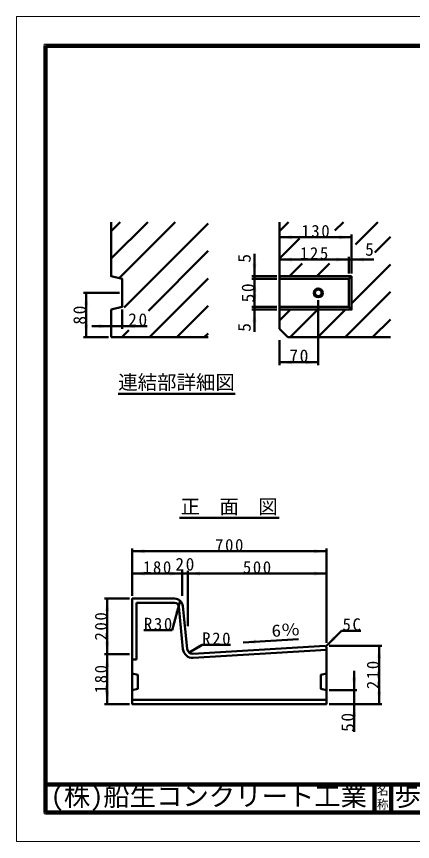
# Model space of a CAD drawing. Units: millimetres, scale not verified, with parts at other scales. Extents: x -2102 to 2102, y -1485 to 1485.
# Drawn here: x -2102 to -675, y -1485 to 1485 of the extents above; entities that cross this region are included whole.
import ezdxf
from ezdxf.enums import TextEntityAlignment as Align

# ---------------------------------------------------------------- set-up
doc = ezdxf.new("R2010")
doc.units = ezdxf.units.MM
doc.header["$LTSCALE"] = 5
doc.layers.add('0-0_V-nasSTD', color=7, linetype='Continuous', lineweight=50)
doc.layers.add('0-1_0', color=7, linetype='Continuous', lineweight=50)
doc.styles.add('ＭＳ ゴシック', font='')
doc.styles.get('ＭＳ ゴシック').set_extended_font_data('MS Gothic')

msp = doc.modelspace()

# ---------------------------------------------------------------- linework, layer by layer
at = {"layer": '0-0_V-nasSTD', "lineweight": 100}
for p, q in [((-1997.5, 1380), (-1997.5, -1380)), ((-812.5, -1280), (-812.5, -1380)), ((-752.5, -1280), (-752.5, -1380)), ((-1997.5, -1380), (1997.5, -1380))]:
    msp.add_line(p, q, dxfattribs=at)
at = {"layer": '0-0_V-nasSTD'}
for p, q in [((-1761.343, 712.323), (-1728.62, 745.047)), ((-1761.343, 613.328), (-1629.625, 745.047)), ((-1732.772, 542.904), (-1530.63, 745.047)), ((-1154.793, 745.047), (-1154.793, 360.047)), ((-1154.793, 712.323), (-1122.069, 745.047)), ((-924.08, 745.047), (-954.937, 714.189)), ((-880.651, 664.48), (-800.085, 745.047)), ((-1714.272, 437.409), (-1411.343, 740.338)), ((-1154.793, 690.047), (-894.793, 690.047)), ((-1154.793, 613.328), (-1082.217, 685.905)), ((-894.793, 700.047), (-894.793, 560.047)), ((-811.528, 634.942), (-754.793, 691.343)), ((-1627.011, 425.676), (-1411.343, 641.343)), ((-1244.793, 550.047), (-1244.793, 630.047)), ((-1154.793, 610.047), (-904.793, 610.047)), ((-1119.08, 550.047), (-1073.222, 595.905)), ((-1020.085, 550.047), (-974.227, 595.905)), ((-904.793, 620.047), (-904.793, 560.047)), ((-904.793, 610.047), (-894.793, 610.047)), ((-894.793, 610.047), (-814.793, 610.047)), ((-894.793, 452.348), (-754.793, 592.348)), ((-1623.645, 330.047), (-1411.343, 542.348)), ((-1254.793, 550.047), (-1164.793, 550.047)), ((-1254.793, 540.047), (-1164.793, 540.047)), ((-1154.793, 425.047), (-1154.793, 555.047)), ((-1154.793, 550.047), (-894.793, 550.047)), ((-904.793, 540.047), (-894.793, 550.047)), ((-1731.343, 490.047), (-1861.343, 490.047)), ((-1851.343, 490.047), (-1851.343, 330.047)), ((-918.1, 330.047), (-754.793, 493.353)), ((-1014.793, 464.047), (-1014.793, 230.047)), ((-1761.343, 430.047), (-1761.343, 330.047)), ((-1721.343, 430.047), (-1721.343, 360.047)), ((-1524.65, 330.047), (-1411.343, 443.353)), ((-1254.793, 440.047), (-1164.793, 440.047)), ((-1254.793, 430.047), (-1164.793, 430.047)), ((-1244.793, 430.047), (-1244.793, 350.047)), ((-1154.793, 440.047), (-904.793, 440.047)), ((-1154.793, 390.338), (-1115.085, 430.047)), ((-1116.09, 330.047), (-1016.09, 430.047)), ((-1017.095, 330.047), (-917.095, 430.047)), ((-904.793, 440.047), (-894.793, 430.047)), ((-819.105, 330.047), (-754.793, 394.358)), ((-1831.343, 370.047), (-1761.343, 370.047)), ((-1154.793, 360.047), (-1124.793, 330.047)), ((-1771.343, 330.047), (-1861.343, 330.047)), ((-1411.343, 330.047), (-1761.343, 330.047)), ((-1722.64, 330.047), (-1697.452, 355.235)), ((-1425.655, 330.047), (-1411.343, 344.358)), ((-1124.793, 330.047), (-754.793, 330.047)), ((-1154.793, 230.047), (-1154.793, 320.047)), ((-1154.793, 240.047), (-1014.793, 240.047)), ((-1685.588, -430.371), (-1685.588, -600.371)), ((-1685.588, -440.371), (-985.588, -440.371)), ((-985.588, -430.371), (-985.588, -770.371)), ((-1685.588, -520.371), (-1505.588, -520.371)), ((-1505.588, -510.371), (-1505.588, -600.371)), ((-1505.588, -520.371), (-1485.588, -520.371)), ((-1485.588, -510.371), (-1485.588, -710.371)), ((-1485.588, -520.371), (-985.588, -520.371)), ((-1695.588, -610.371), (-1785.588, -610.371)), ((-1775.588, -610.371), (-1775.588, -810.371)), ((-1512.608, -618.127), (-1541.078, -724.379)), ((-1670.588, -625.371), (-1532.738, -625.371)), ((-1670.588, -830.371), (-1670.588, -625.371)), ((-1517.812, -638.878), (-1502.428, -792.727)), ((-1502.887, -637.386), (-1487.502, -791.234)), ((-1643.078, -724.379), (-1541.078, -724.379)), ((-988.088, -782.871), (-931.52, -726.302)), ((-931.52, -726.302), (-861.52, -726.302)), ((-1285.222, -768.227), (-1085.588, -756.128)), ((-1480.566, -804.472), (-1432.935, -776.972)), ((-990.588, -780.371), (-1466.391, -809.207)), ((-985.588, -795.095), (-1465.484, -824.18)), ((-1432.935, -776.972), (-1330.935, -776.972)), ((-990.588, -780.371), (-985.588, -785.371)), ((-975.588, -780.371), (-785.588, -780.371)), ((-795.588, -780.371), (-795.588, -990.371)), ((-1695.588, -810.371), (-1785.588, -810.371)), ((-1775.588, -810.371), (-1775.588, -990.371)), ((-1670.588, -830.371), (-1685.588, -830.371)), ((-885.588, -870.371), (-885.588, -940.371)), ((-975.588, -940.371), (-875.588, -940.371)), ((-885.588, -940.371), (-885.588, -990.371)), ((-985.588, -975.371), (-1685.588, -975.371)), ((-1695.588, -990.371), (-1785.588, -990.371)), ((-975.588, -990.371), (-785.588, -990.371)), ((-885.588, -990.371), (-885.588, -1090.371))]:
    msp.add_line(p, q, dxfattribs=at)
at = {"layer": '0-0_V-nasSTD', "lineweight": 18}
for points in [[(-2102.5, -1485), (-2102.5, 1485), (2102.5, 1485), (2102.5, -1485)], [(-2002.5, -1385), (-2002.5, 1385), (2002.5, 1385), (2002.5, -1385)]]:
    msp.add_lwpolyline(points, close=True, dxfattribs=at)
at = {"layer": '0-0_V-nasSTD', "lineweight": 100}
msp.add_lwpolyline([(1997.5, -1380), (1997.5, 1380), (-1997.5, 1380)], dxfattribs=at)
at = {"layer": '0-0_V-nasSTD'}
for points in [[(-1761.343, 745.047), (-1761.343, 550.047), (-1721.343, 540.047), (-1721.343, 440.047), (-1761.343, 430.047)], [(-1244.793, 550.047), (-1244.793, 540.047), (-1244.793, 440.047), (-1244.793, 430.047)], [(-894.793, 550.047), (-894.793, 430.047), (-1154.793, 430.047)], [(-1154.793, 540.047), (-904.793, 540.047), (-904.793, 440.047)], [(-1761.343, 370.047), (-1721.343, 370.047), (-1631.343, 370.047)], [(-985.588, -785.371), (-985.588, -990.371), (-1685.588, -990.371), (-1685.588, -610.371), (-1532.738, -610.371)], [(-1685.588, -880.371), (-1665.588, -885.371), (-1665.588, -935.371), (-1685.588, -940.371)], [(-985.588, -880.371), (-1005.588, -885.371), (-1005.588, -935.371), (-985.588, -940.371)]]:
    msp.add_lwpolyline(points, dxfattribs=at)
for radius in [16, 12]:
    msp.add_circle((-1014.793, 490.047), radius, dxfattribs=at)
for centre, radius, start, end in [((-1532.738, -640.371), 30, 5.71059, 90), ((-1532.738, -640.371), 15, 5.71059, 90), ((-1467.601, -789.244), 35, 185.71059, 273.46823), ((-1467.601, -789.244), 20, 185.71059, 273.46823)]:
    msp.add_arc(centre, radius, start, end, dxfattribs=at)
for points in [[(-1154.793, 690.047), (-1109.793, 682.547), (-1109.793, 697.547)], [(-939.793, 682.547), (-939.793, 697.547), (-894.793, 690.047)], [(-1252.293, 595.047), (-1244.793, 550.047), (-1237.293, 595.047)], [(-1154.793, 610.047), (-1109.793, 602.547), (-1109.793, 617.547)], [(-949.793, 602.547), (-949.793, 617.547), (-904.793, 610.047)], [(-894.793, 610.047), (-849.793, 602.547), (-849.793, 617.547)], [(-1252.293, 495.047), (-1244.793, 540.047), (-1237.293, 495.047)], [(-1858.843, 445.047), (-1851.343, 490.047), (-1843.843, 445.047)], [(-1252.293, 485.047), (-1244.793, 440.047), (-1237.293, 485.047)], [(-1252.293, 385.047), (-1244.793, 430.047), (-1237.293, 385.047)], [(-1858.843, 375.047), (-1851.343, 330.047), (-1843.843, 375.047)], [(-1806.343, 362.547), (-1806.343, 377.547), (-1761.343, 370.047)], [(-1721.343, 370.047), (-1676.343, 362.547), (-1676.343, 377.547)], [(-1154.793, 240.047), (-1109.793, 232.547), (-1109.793, 247.547)], [(-1059.793, 232.547), (-1059.793, 247.547), (-1014.793, 240.047)], [(-1685.588, -440.371), (-1640.588, -447.871), (-1640.588, -432.871)], [(-1030.588, -447.871), (-1030.588, -432.871), (-985.588, -440.371)], [(-1685.588, -520.371), (-1640.588, -527.871), (-1640.588, -512.871)], [(-1550.588, -527.871), (-1550.588, -512.871), (-1505.588, -520.371)], [(-1485.588, -520.371), (-1440.588, -527.871), (-1440.588, -512.871)], [(-1030.588, -527.871), (-1030.588, -512.871), (-985.588, -520.371)], [(-1783.088, -655.371), (-1775.588, -610.371), (-1768.088, -655.371)], [(-1531.499, -659.653), (-1517.01, -663.535), (-1512.608, -618.127)], [(-1783.088, -765.371), (-1775.588, -810.371), (-1768.088, -765.371)], [(-1285.222, -768.227), (-1240.758, -758.019), (-1239.851, -772.991)], [(-988.088, -782.871), (-961.572, -745.748), (-950.965, -756.354)], [(-1480.566, -804.472), (-1445.345, -775.477), (-1437.845, -788.467)], [(-803.088, -825.371), (-795.588, -780.371), (-788.088, -825.371)], [(-1783.088, -855.371), (-1775.588, -810.371), (-1768.088, -855.371)], [(-893.088, -895.371), (-885.588, -940.371), (-878.088, -895.371)], [(-1783.088, -945.371), (-1775.588, -990.371), (-1768.088, -945.371)], [(-803.088, -945.371), (-795.588, -990.371), (-788.088, -945.371)], [(-893.088, -1035.371), (-885.588, -990.371), (-878.088, -1035.371)]]:
    msp.add_solid(points, dxfattribs=at)
at = {"layer": '0-1_0'}
for p, q in [((-1735.816, 127.145), (-1314.556, 127.145)), ((-1515.088, -320.371), (-1156.088, -320.371))]:
    msp.add_line(p, q, dxfattribs=at)
at = {"layer": '0-1_0', "lineweight": 100}
msp.add_line((-1997.5, -1280), (1997.5, -1280), dxfattribs=at)

# ---------------------------------------------------------------- texts
at = {"layer": '0-0_V-nasSTD', "style": 'ＭＳ ゴシック'}
for s, height, p in [('5', 45.82, (-846.043, 610.047)), ('連結部詳細図', 51.32, (-1735.816, 127.145)), ('正\u3000面\u3000図', 51.32, (-1511.088, -320.371)), ('(株)船生コンクリート工業', 69.65, (-1979.221, -1377.45)), ('歩車道境界ブロック', 69.65, (-740, -1377.53)), ('名', 30.79, (-803.518, -1326.001)), ('称', 30.79, (-803.524, -1375.99))]:
    msp.add_text(s, height=height, dxfattribs=at).set_placement(p, align=Align.BOTTOM_LEFT)
for p in [(-1244.793, 598.797), (-1244.793, 350.047)]:
    msp.add_text('5', height=45.82, rotation=90, dxfattribs=at).set_placement(p, align=Align.BOTTOM_LEFT)
at = {"layer": '0-0_V-nasSTD', "style": 'ＭＳ ゴシック', "width": 1.15}
msp.add_text('6％', height=43.99, rotation=3.468, dxfattribs=at).set_placement((-1181.412, -761.936), align=Align.BOTTOM_LEFT)
at = {"layer": '0-0_V-nasSTD', "attachment_point": 7, "style": 'ＭＳ ゴシック'}
for s, insert, char_height in [('\\T1.2;130', (-1075.793, 690.047), 43.99), ('\\T1.2;125', (-1080.793, 610.047), 43.99), ('\\T1.19;20', (-1699.843, 370.047), 45.82), ('\\T1.19;70', (-1119.043, 240.047), 45.82), ('\\T1.2;700', (-1386.588, -440.371), 43.99), ('\\T1.19;20', (-1529.838, -510.371), 45.82), ('\\T1.2;180', (-1646.588, -520.371), 43.99), ('\\T1.2;500', (-1286.588, -520.371), 43.99), ('\\T1.2;R30', (-1643.078, -724.379), 43.99), ('\\T1.2;5C', (-927.52, -726.302), 43.99), ('\\T1.2;R20', (-1432.935, -776.972), 43.99)]:
    msp.add_mtext(s, dxfattribs=dict(at, insert=insert, char_height=char_height))
at = {"layer": '0-0_V-nasSTD', "attachment_point": 7, "rotation": 90, "style": 'ＭＳ ゴシック'}
for s, insert, char_height in [('\\T1.19;50', (-1244.793, 455.797), 45.82), ('\\T1.19;80', (-1851.343, 375.797), 45.82), ('\\T1.2;200', (-1775.588, -761.371), 43.99), ('\\T1.2;180', (-1775.588, -951.371), 43.99), ('\\T1.2;210', (-795.588, -936.371), 43.99), ('\\T1.19;50', (-885.588, -1090.371), 45.82)]:
    msp.add_mtext(s, dxfattribs=dict(at, insert=insert, char_height=char_height))

doc.saveas('drawing.dxf')
